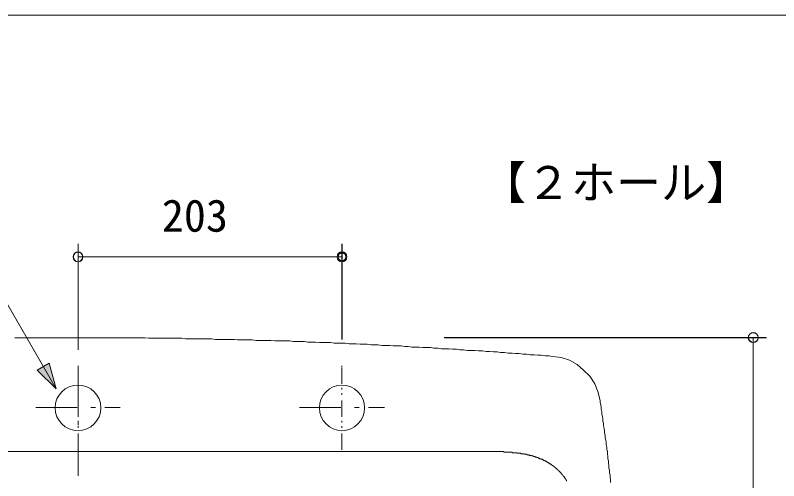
# Model space of a CAD drawing. Units: millimetres, scale not verified. Extents: x -1392 to 1350, y -947 to 991.
# Drawn here: x -511 to 76, y 633 to 991 of the extents above; entities that cross this region are included whole.
import ezdxf
from ezdxf.enums import TextEntityAlignment as Align

# ---------------------------------------------------------------- set-up
doc = ezdxf.new("R2010")
doc.units = ezdxf.units.MM
doc.header["$LTSCALE"] = 10
doc.header["$PDMODE"] = 32
doc.header["$PDSIZE"] = 6
for name, color, linetype, lineweight in [('0-1_レイヤー_1', 7, 'Continuous', 18), ('0-7', 7, 'Continuous', 5), ('F-0', 7, 'Continuous', 5)]:
    doc.layers.add(name, color=color, linetype=linetype, lineweight=lineweight)
doc.styles.add('ＭＳ ゴシック', font='')
doc.styles.get('ＭＳ ゴシック').set_extended_font_data('MS Gothic')

msp = doc.modelspace()

# ---------------------------------------------------------------- linework, layer by layer
at = {"layer": '0-1_レイヤー_1', "color": 5}
for p, q in [((-553.51, 831.11), (-484.93, 712.15)), ((-462.91, 733.74), (-462.91, 815.02)), ((-260.14, 741.79), (-260.14, 815.02)), ((-260.14, 805.29), (-462.91, 805.29)), ((-181.4, 743.06), (66.25, 743.06)), ((56.09, 438.26), (56.09, 743.06))]:
    msp.add_line(p, q, dxfattribs=at)
at = {"layer": '0-1_レイヤー_1'}
for p, q in [((-462.91, 720.62), (-462.91, 721.47)), ((-462.91, 721.47), (-462.91, 689.72)), ((-462.91, 707.5), (-462.91, 720.2)), ((-260.14, 720.62), (-260.14, 721.47)), ((-260.14, 707.5), (-260.14, 720.2)), ((-462.91, 703.26), (-462.91, 704.53)), ((-260.14, 703.26), (-260.14, 704.53)), ((-462.91, 699.03), (-462.91, 700.3)), ((-260.14, 699.03), (-260.14, 700.3)), ((-462.91, 682.1), (-462.91, 694.79)), ((-260.14, 682.1), (-260.14, 694.79)), ((-495.51, 689.29), (-463.76, 689.29)), ((-453.18, 689.29), (-449.79, 689.29)), ((-442.59, 689.29), (-430.74, 689.29)), ((-292.73, 689.29), (-260.98, 689.29)), ((-250.4, 689.29), (-247.02, 689.29)), ((-239.82, 689.29), (-227.54, 689.29)), ((-462.91, 677.86), (-462.91, 679.13)), ((-462.91, 679.13), (-462.91, 675.75)), ((-260.14, 677.86), (-260.14, 679.13)), ((-462.91, 673.63), (-462.91, 674.9)), ((-462.91, 656.7), (-462.91, 669.4)), ((-260.14, 673.63), (-260.14, 674.9)), ((-260.14, 656.7), (-260.14, 669.4)), ((-462.91, 668.55), (-462.91, 636.8)), ((-779.99, 655.43), (-146.26, 655.43))]:
    msp.add_line(p, q, dxfattribs=at)
for points in [[(-511.6, 743.06), (-508.63, 743.06), (-506.09, 743.06), (-503.13, 743.06), (-500.17, 743.06), (-497.2, 743.06), (-494.66, 743.06)], [(-494.66, 743.06), (-491.7, 743.06), (-488.74, 743.06), (-485.77, 743.06), (-483.23, 743.06), (-480.27, 743.06), (-477.31, 743.06), (-474.34, 743.06), (-471.8, 743.06), (-468.84, 743.06), (-465.88, 743.06), (-462.91, 743.06), (-460.38, 743.06), (-457.41, 743.06), (-454.45, 743.06), (-451.48, 743.06), (-448.94, 743.06), (-445.98, 743.06), (-443.02, 743.06), (-440.48, 743.06), (-437.52, 743.06), (-434.55, 743.06), (-431.59, 743.06), (-429.05, 743.06), (-426.08, 743.06), (-423.12, 743.06), (-420.16, 743.06), (-417.62, 743.06), (-414.66, 743.06), (-411.69, 743.06), (-408.73, 742.63), (-406.19, 742.63), (-403.22, 742.63), (-400.26, 742.63), (-397.3, 742.63), (-394.76, 742.63), (-391.8, 742.63), (-388.83, 742.63), (-385.87, 742.63), (-383.33, 742.63)], [(-383.33, 742.63), (-380.36, 742.21), (-377.4, 742.21), (-374.44, 742.21), (-371.9, 742.21), (-368.93, 742.21), (-365.97, 742.21), (-363.43, 742.21), (-360.47, 742.21), (-357.5, 741.79), (-354.54, 741.79), (-352, 741.79), (-349.04, 741.79), (-346.07, 741.79), (-343.11, 741.79), (-340.57, 741.36), (-337.61, 741.36), (-334.64, 741.36), (-331.68, 741.36), (-329.14, 741.36), (-326.18, 740.94), (-323.21, 740.94), (-320.25, 740.94), (-317.71, 740.94), (-314.75, 740.94), (-311.78, 740.52), (-308.82, 740.52), (-306.28, 740.52), (-303.32, 740.52), (-300.35, 740.52), (-297.81, 740.09), (-294.85, 740.09), (-291.89, 740.09), (-288.92, 740.09), (-286.38, 739.67), (-283.42, 739.67), (-280.46, 739.67), (-277.49, 739.25), (-274.95, 739.25), (-271.99, 739.25)], [(-271.99, 739.25), (-269.03, 739.25), (-266.06, 738.82), (-263.52, 738.82), (-260.56, 738.82), (-257.6, 738.82), (-254.63, 738.4), (-252.09, 738.4), (-249.13, 738.4), (-246.17, 737.98), (-243.63, 737.98), (-240.66, 737.98), (-237.7, 737.55), (-234.74, 737.55), (-232.2, 737.55), (-229.23, 737.13), (-226.27, 737.13), (-223.31, 737.13), (-220.77, 736.71), (-217.8, 736.71), (-214.84, 736.71), (-211.88, 736.28), (-209.34, 736.28), (-206.38, 735.86), (-203.41, 735.86), (-200.87, 735.86), (-197.91, 735.43), (-194.94, 735.43), (-191.98, 735.43), (-189.44, 735.01), (-186.48, 735.01), (-183.52, 734.59), (-180.55, 734.59), (-178.01, 734.59), (-175.05, 734.17), (-172.08, 734.17), (-169.55, 733.74), (-166.58, 733.74), (-163.62, 733.32), (-160.66, 733.32)], [(-160.66, 733.32), (-158.11, 733.32), (-155.15, 732.9), (-152.19, 732.9), (-149.22, 732.47), (-146.68, 732.47), (-143.72, 732.05), (-140.76, 732.05), (-138.22, 731.63), (-135.25, 731.63), (-132.29, 731.2), (-129.33, 731.2), (-126.79, 730.78), (-123.82, 730.78), (-120.86, 730.36), (-117.9, 730.36), (-115.36, 729.93), (-112.39, 729.93), (-109.43, 729.51), (-106.89, 729.51), (-103.93, 729.09), (-100.96, 729.09), (-98, 728.66)], [(-98, 728.66), (-91.65, 727.82), (-85.3, 725.7), (-79.38, 722.31), (-74.3, 718.08), (-69.64, 713.42), (-65.83, 707.5), (-63.29, 701.57), (-61.59, 694.79)], [(-61.59, 694.79), (-61.59, 693.1), (-61.17, 691.41), (-60.75, 689.72), (-60.75, 688.02), (-60.32, 685.9), (-60.32, 684.21), (-59.9, 682.52), (-59.48, 680.4), (-59.48, 678.71), (-59.05, 677.02), (-59.05, 675.32), (-58.63, 673.21), (-58.21, 671.51), (-58.21, 669.82), (-57.78, 668.13), (-57.78, 666.01), (-57.36, 664.32), (-56.94, 662.62), (-56.94, 660.93), (-56.52, 658.81), (-56.52, 657.12), (-56.09, 655.43), (-56.09, 653.73), (-55.67, 651.62), (-55.67, 649.92), (-55.24, 648.23), (-55.24, 646.54), (-54.82, 644.42), (-54.82, 642.73), (-54.4, 641.03), (-54.4, 638.92), (-53.97, 637.22), (-53.97, 635.53), (-53.55, 633.84), (-53.55, 631.72)], [(-146.26, 655.43), (-145.84, 655.43), (-145.41, 655.43), (-144.99, 655.43), (-144.57, 655.43), (-144.14, 655.43), (-143.72, 655.43), (-143.3, 655.43), (-142.88, 655.43), (-142.45, 655.43), (-142.03, 655.43), (-141.6, 655.43), (-141.18, 655.43), (-140.76, 655.43), (-140.33, 655.43), (-139.91, 655.43), (-139.49, 655.43), (-139.06, 655.43), (-138.64, 655.43), (-138.22, 655.43), (-137.8, 655.43), (-137.37, 655.43), (-136.95, 655.43), (-136.52, 655.43), (-136.1, 655.43), (-135.68, 655.43), (-135.68, 655), (-135.25, 655), (-134.83, 655), (-134.41, 655), (-133.98, 655), (-133.56, 655), (-133.14, 655), (-132.71, 655), (-132.29, 655), (-131.87, 655), (-131.44, 655), (-131.02, 655), (-130.6, 655), (-130.17, 655)], [(-130.17, 655), (-129.75, 655), (-129.33, 655), (-129.33, 654.58), (-128.91, 654.58), (-128.48, 654.58), (-128.06, 654.58), (-127.63, 654.58), (-127.21, 654.58), (-126.79, 654.58), (-126.36, 654.58), (-125.94, 654.58), (-125.52, 654.58), (-125.52, 654.15), (-125.09, 654.15), (-124.67, 654.15), (-124.25, 654.15), (-123.82, 654.15), (-123.4, 654.15), (-122.98, 654.15), (-122.55, 654.15), (-122.55, 653.73), (-122.13, 653.73), (-121.71, 653.73), (-121.28, 653.73), (-120.86, 653.73), (-120.44, 653.73), (-120.02, 653.73), (-120.02, 653.31), (-119.59, 653.31), (-119.17, 653.31), (-118.74, 653.31), (-118.32, 653.31), (-117.9, 653.31), (-117.9, 652.89), (-117.47, 652.89), (-117.05, 652.89), (-116.63, 652.89), (-116.2, 652.89), (-116.2, 652.46)], [(-116.2, 652.46), (-115.78, 652.46), (-115.36, 652.46), (-114.93, 652.46), (-114.51, 652.46), (-114.51, 652.04), (-114.09, 652.04), (-113.66, 652.04), (-113.24, 652.04), (-112.82, 651.62), (-112.39, 651.62), (-111.97, 651.62), (-111.55, 651.62), (-111.55, 651.19), (-111.13, 651.19), (-110.7, 651.19), (-110.28, 651.19), (-110.28, 650.77), (-109.85, 650.77), (-109.43, 650.77), (-109.01, 650.35), (-108.58, 650.35), (-108.16, 650.35), (-108.16, 649.92), (-107.74, 649.92), (-107.31, 649.92), (-106.89, 649.5), (-106.47, 649.5), (-106.05, 649.5), (-106.05, 649.07), (-105.62, 649.07), (-105.2, 649.07), (-105.2, 648.65), (-104.77, 648.65), (-104.35, 648.65), (-104.35, 648.23), (-103.93, 648.23), (-103.5, 648.23), (-103.5, 647.81), (-103.08, 647.81)], [(-103.08, 647.81), (-102.66, 647.81), (-102.66, 647.38), (-102.23, 647.38), (-101.81, 647.38), (-101.81, 646.96), (-101.39, 646.96), (-101.39, 646.54), (-100.96, 646.54), (-100.54, 646.54), (-100.54, 646.11), (-100.12, 646.11), (-99.69, 645.69), (-99.27, 645.69), (-99.27, 645.27), (-98.85, 645.27), (-98.42, 644.84), (-98, 644.84), (-98, 644.42), (-97.58, 644.42), (-97.58, 644), (-97.16, 644), (-96.73, 643.57), (-96.31, 643.15), (-95.88, 643.15), (-95.88, 642.73), (-95.46, 642.73), (-95.46, 642.3), (-95.04, 642.3), (-95.04, 641.88), (-94.61, 641.88), (-94.61, 641.46), (-94.19, 641.46), (-93.77, 641.03), (-93.34, 640.61), (-92.92, 640.18), (-92.92, 639.76), (-92.5, 639.76), (-92.07, 639.34), (-91.65, 638.92)], [(-91.65, 638.92), (-91.65, 638.49), (-91.23, 638.49), (-91.23, 638.07), (-90.8, 638.07), (-90.8, 637.65), (-90.38, 637.22), (-89.96, 636.8), (-89.96, 636.38), (-89.53, 636.38), (-89.53, 635.95), (-89.11, 635.95), (-89.11, 635.53), (-88.69, 635.11), (-88.69, 634.68), (-88.27, 634.68), (-88.27, 634.26), (-87.84, 633.84), (-87.84, 633.41), (-87.42, 633.41), (-87.42, 632.99), (-87.42, 632.57)]]:
    msp.add_lwpolyline(points, dxfattribs=at)
at = {"layer": '0-1_レイヤー_1', "color": 5}
msp.add_lwpolyline([(-479.85, 703.68), (-485.35, 723.58), (-494.66, 718.08)], close=True, dxfattribs=at)
for centre in [(-260.14, 805.29), (56.09, 743.06)]:
    msp.add_circle(centre, 3.81, dxfattribs=at)
at = {"layer": '0-1_レイヤー_1'}
msp.add_circle((-463.13, 689.08), 17.57, dxfattribs=at)
at = {"layer": '0-1_レイヤー_1', "color": 5}
msp.add_ellipse((-463.13, 805.29), major_axis=(0, 3.81), ratio=0.944394, dxfattribs=at)
at = {"layer": '0-1_レイヤー_1'}
msp.add_ellipse((-260.14, 689.08), major_axis=(0, 17.57), ratio=0.98794, dxfattribs=at)
at = {"layer": '0-7'}
for p, q in [((-463.12, 733.71), (-463.12, 815.21)), ((-260.12, 741.71), (-260.12, 815.21)), ((-260.12, 805.21), (-463.12, 805.21)), ((-181.5, 743.21), (66.13, 743.21)), ((56.13, 438.21), (56.13, 743.21))]:
    msp.add_line(p, q, dxfattribs=at)
msp.add_lwpolyline([(-741.43, 831.21), (-553.59, 831.21), (-479.93, 703.64)], dxfattribs=at)
for centre in [(-463.12, 805.21), (-260.12, 805.21), (56.13, 743.21)]:
    msp.add_circle(centre, 3.75, dxfattribs=at)
msp.add_point((-260.12, 805.21), dxfattribs=at)
msp.add_solid([(-479.93, 703.64), (-494.57, 718.28), (-485.29, 723.63)], dxfattribs=at)
at = {"layer": 'F-0'}
msp.add_lwpolyline([(-1391.5, 991.14), (1350.16, 991.14), (1350.16, -947.41), (-1391.5, -947.41)], close=True, dxfattribs=at)

# ---------------------------------------------------------------- texts
at = {"layer": '0-7', "style": 'ＭＳ ゴシック'}
msp.add_text('203', height=24.89, dxfattribs=at).set_placement((-398.66, 817.13), align=Align.BOTTOM_LEFT)
at = {"layer": 'F-0', "style": 'ＭＳ ゴシック'}
msp.add_text('【２ホール】', height=25.38, dxfattribs=at).set_placement((-153.24, 842.12), align=Align.BOTTOM_LEFT)

doc.saveas('drawing.dxf')
